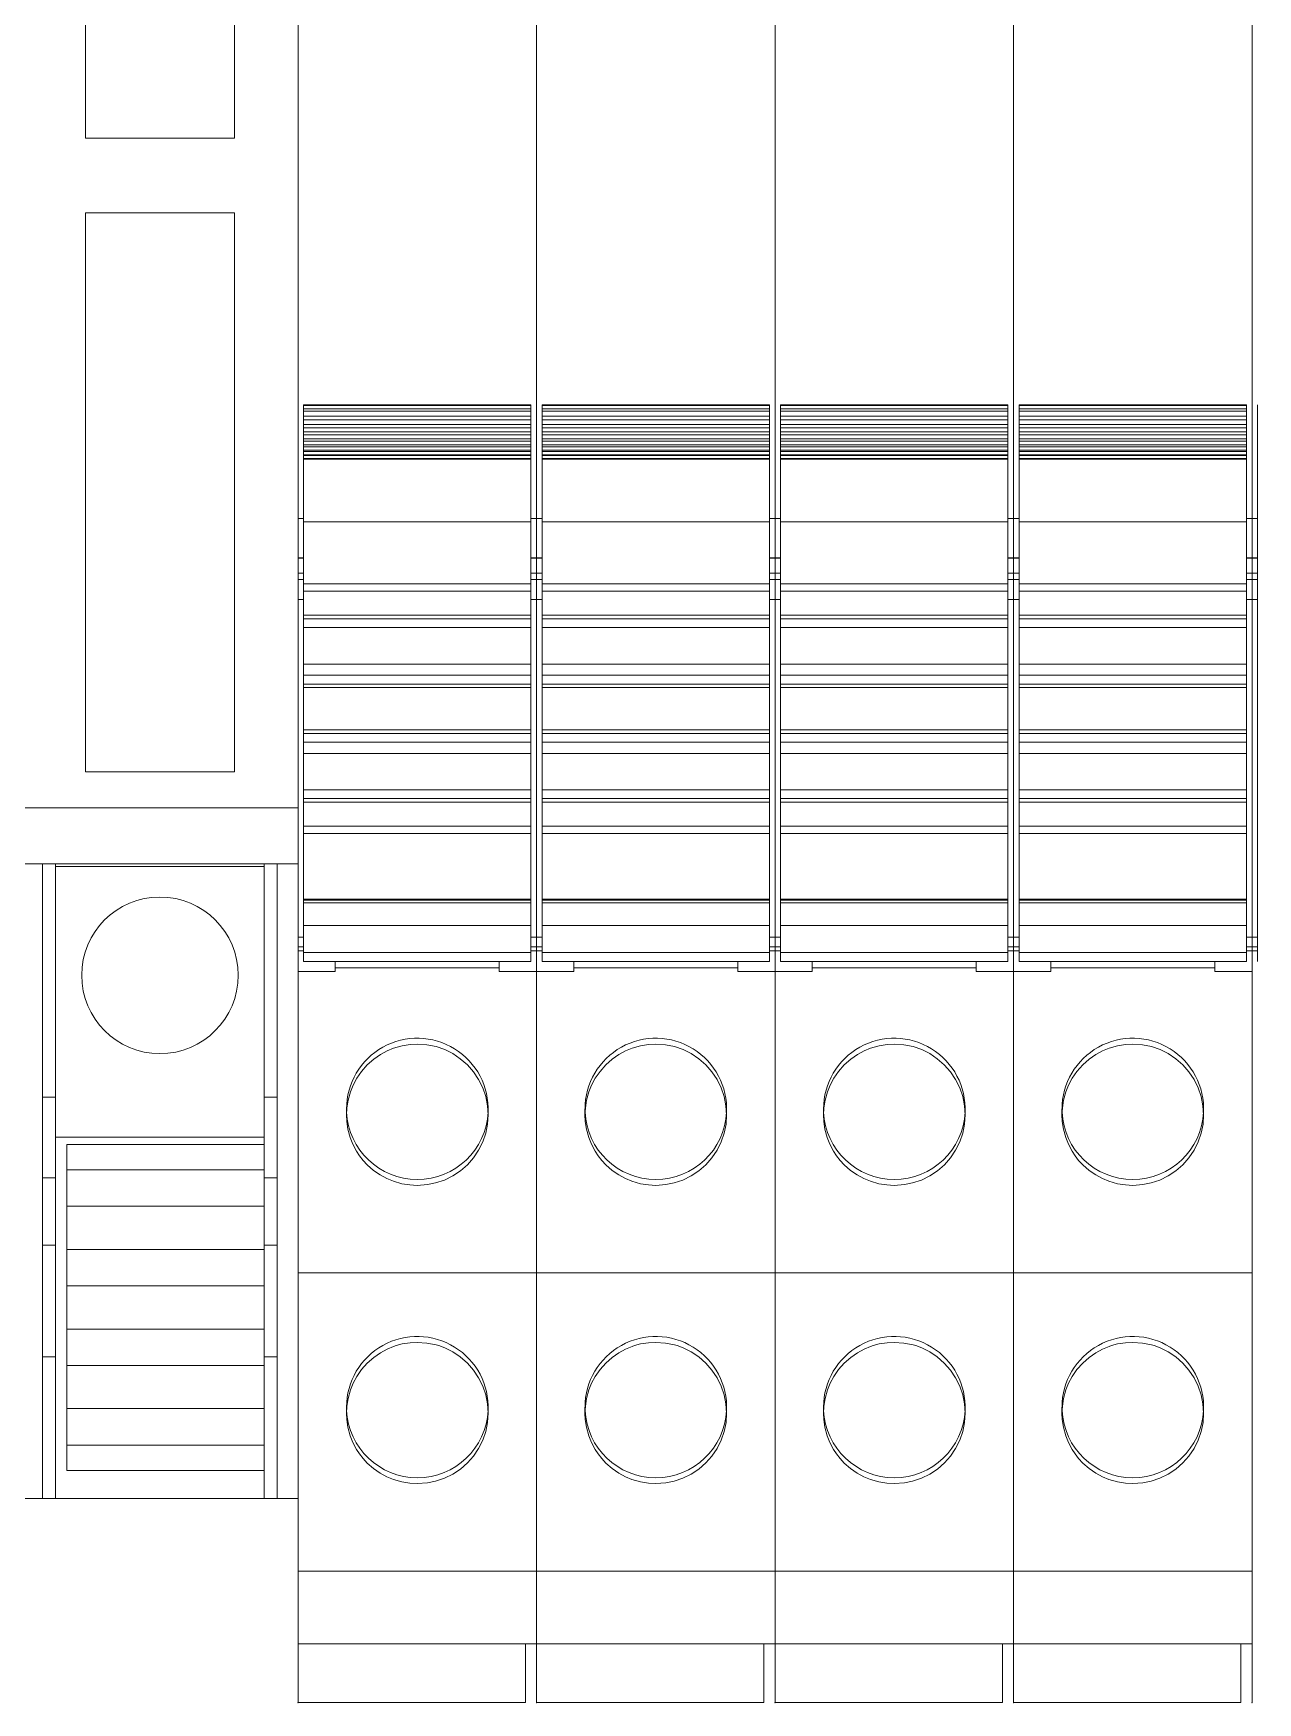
# Model space of a CAD drawing. Header units: millimetres. Extents: x 979 to 3414, y -1029 to 703.
# Drawn here: x 2308.31 to 2341.17, y 378 to 422.78 of the extents above; entities that cross this region are included whole.
import ezdxf

# ---------------------------------------------------------------- set-up
doc = ezdxf.new("R2010")
doc.units = ezdxf.units.MM
doc.layers.add('eProC - L2', color=41, linetype='Continuous', lineweight=20)

# ---------------------------------------------------------------- blocks, each defined once
blk = doc.blocks.new('eProC_Z_BPSN-SI-520')
at = {"layer": 'eProC - L2'}
for p, q in [((1.794, -42.11), (1.794, -21.11)), ((5.794, -42.11), (5.794, -21.11)), ((1.794, -42.11), (5.794, -42.11)), ((1.794, -59.11), (1.794, -44.11)), ((1.794, -44.11), (5.794, -44.11)), ((5.794, -59.11), (5.794, -44.11)), ((1.794, -59.11), (5.794, -59.11)), ((7.5, -60.072), (0, -60.072)), ((7.5, -61.577), (0, -61.577)), ((0.644, -78.601), (0.644, -61.577)), ((0.994, -78.601), (0.994, -61.577)), ((6.594, -61.647), (0.994, -61.647)), ((6.594, -78.601), (6.594, -61.577)), ((6.944, -78.601), (6.944, -61.577)), ((0.994, -67.83), (0.644, -67.83)), ((6.594, -67.83), (6.944, -67.83)), ((6.594, -68.91), (0.994, -68.91)), ((1.294, -77.853), (1.294, -69.103)), ((6.594, -69.103), (1.294, -69.103)), ((6.594, -69.783), (1.294, -69.783)), ((0.994, -70.001), (0.644, -70.001)), ((6.594, -70.001), (6.944, -70.001)), ((6.594, -70.757), (1.294, -70.757)), ((0.644, -71.801), (0.994, -71.801)), ((6.594, -71.919), (1.294, -71.919)), ((6.944, -71.801), (6.594, -71.801)), ((6.594, -72.893), (1.294, -72.893)), ((6.594, -74.054), (1.294, -74.054)), ((0.994, -74.801), (0.644, -74.801)), ((6.594, -75.029), (1.294, -75.029)), ((6.594, -74.801), (6.944, -74.801)), ((6.594, -76.19), (1.294, -76.19)), ((6.594, -77.165), (1.294, -77.165)), ((6.594, -77.853), (1.294, -77.853)), ((6.594, -78.601), (0.994, -78.601))]:
    blk.add_line(p, q, dxfattribs=at)
blk.add_lwpolyline([(0, 0), (7.5, 0), (7.5, -78.601), (0, -78.601)], close=True, dxfattribs=at)
blk.add_circle((3.794, -64.565), 2.1, dxfattribs=at)

msp = doc.modelspace()

# ---------------------------------------------------------------- linework, layer by layer
at = {"layer": 'eProC - L2'}
for p, q in [((2321.816, 467.552), (2321.816, 379.575)), ((2328.216, 467.552), (2328.216, 379.575)), ((2334.616, 467.552), (2334.616, 379.575)), ((2341.016, 467.552), (2341.016, 379.575)), ((2315.416, 387.575), (2315.416, 436.842)), ((2321.816, 387.575), (2321.816, 436.842)), ((2328.216, 387.575), (2328.216, 436.842)), ((2334.616, 387.575), (2334.616, 436.842)), ((2341.016, 387.575), (2341.016, 436.842)), ((2321.666, 412.813), (2315.566, 412.813)), ((2315.566, 397.879), (2315.566, 412.813)), ((2321.666, 412.801), (2315.566, 412.801)), ((2321.666, 412.708), (2315.566, 412.708)), ((2321.666, 412.643), (2315.566, 412.643)), ((2321.666, 412.513), (2315.566, 412.513)), ((2321.666, 412.413), (2315.566, 412.413)), ((2321.666, 412.813), (2321.666, 397.879)), ((2328.066, 412.813), (2321.966, 412.813)), ((2321.966, 397.879), (2321.966, 412.813)), ((2328.066, 412.801), (2321.966, 412.801)), ((2328.066, 412.708), (2321.966, 412.708)), ((2328.066, 412.643), (2321.966, 412.643)), ((2328.066, 412.513), (2321.966, 412.513)), ((2328.066, 412.413), (2321.966, 412.413)), ((2328.066, 412.813), (2328.066, 397.879)), ((2334.466, 412.813), (2328.366, 412.813)), ((2328.366, 397.879), (2328.366, 412.813)), ((2334.466, 412.801), (2328.366, 412.801)), ((2334.466, 412.708), (2328.366, 412.708)), ((2334.466, 412.643), (2328.366, 412.643)), ((2334.466, 412.513), (2328.366, 412.513)), ((2334.466, 412.413), (2328.366, 412.413)), ((2334.466, 412.813), (2334.466, 397.879)), ((2340.866, 412.813), (2334.766, 412.813)), ((2334.766, 397.879), (2334.766, 412.813)), ((2340.866, 412.801), (2334.766, 412.801)), ((2340.866, 412.708), (2334.766, 412.708)), ((2340.866, 412.643), (2334.766, 412.643)), ((2340.866, 412.513), (2334.766, 412.513)), ((2340.866, 412.413), (2334.766, 412.413)), ((2340.866, 412.813), (2340.866, 397.879)), ((2341.166, 397.879), (2341.166, 412.813)), ((2321.666, 412.292), (2315.566, 412.292)), ((2321.666, 412.203), (2315.566, 412.203)), ((2321.666, 412.089), (2315.566, 412.089)), ((2321.666, 412.012), (2315.566, 412.012)), ((2328.066, 412.292), (2321.966, 412.292)), ((2328.066, 412.203), (2321.966, 412.203)), ((2328.066, 412.089), (2321.966, 412.089)), ((2328.066, 412.012), (2321.966, 412.012)), ((2334.466, 412.292), (2328.366, 412.292)), ((2334.466, 412.203), (2328.366, 412.203)), ((2334.466, 412.089), (2328.366, 412.089)), ((2334.466, 412.012), (2328.366, 412.012)), ((2340.866, 412.292), (2334.766, 412.292)), ((2340.866, 412.203), (2334.766, 412.203)), ((2340.866, 412.089), (2334.766, 412.089)), ((2340.866, 412.012), (2334.766, 412.012)), ((2321.666, 411.906), (2315.566, 411.906)), ((2321.666, 411.841), (2315.566, 411.841)), ((2321.666, 411.742), (2315.566, 411.742)), ((2321.666, 411.691), (2315.566, 411.691)), ((2321.666, 411.599), (2315.566, 411.599)), ((2321.666, 411.561), (2315.566, 411.561)), ((2328.066, 411.906), (2321.966, 411.906)), ((2328.066, 411.841), (2321.966, 411.841)), ((2328.066, 411.742), (2321.966, 411.742)), ((2328.066, 411.691), (2321.966, 411.691)), ((2328.066, 411.599), (2321.966, 411.599)), ((2328.066, 411.561), (2321.966, 411.561)), ((2334.466, 411.906), (2328.366, 411.906)), ((2334.466, 411.841), (2328.366, 411.841)), ((2334.466, 411.742), (2328.366, 411.742)), ((2334.466, 411.691), (2328.366, 411.691)), ((2334.466, 411.599), (2328.366, 411.599)), ((2334.466, 411.561), (2328.366, 411.561)), ((2340.866, 411.906), (2334.766, 411.906)), ((2340.866, 411.841), (2334.766, 411.841)), ((2340.866, 411.742), (2334.766, 411.742)), ((2340.866, 411.691), (2334.766, 411.691)), ((2340.866, 411.599), (2334.766, 411.599)), ((2340.866, 411.561), (2334.766, 411.561)), ((2321.666, 411.476), (2315.566, 411.476)), ((2321.666, 411.453), (2315.566, 411.453)), ((2321.666, 411.375), (2315.566, 411.375)), ((2321.666, 411.358), (2315.566, 411.358)), ((2328.066, 411.476), (2321.966, 411.476)), ((2328.066, 411.453), (2321.966, 411.453)), ((2328.066, 411.375), (2321.966, 411.375)), ((2328.066, 411.358), (2321.966, 411.358)), ((2334.466, 411.476), (2328.366, 411.476)), ((2334.466, 411.453), (2328.366, 411.453)), ((2334.466, 411.375), (2328.366, 411.375)), ((2334.466, 411.358), (2328.366, 411.358)), ((2340.866, 411.476), (2334.766, 411.476)), ((2340.866, 411.453), (2334.766, 411.453)), ((2340.866, 411.375), (2334.766, 411.375)), ((2340.866, 411.358), (2334.766, 411.358)), ((2315.416, 409.763), (2315.566, 409.763)), ((2321.666, 409.763), (2321.816, 409.763)), ((2321.816, 409.763), (2321.966, 409.763)), ((2328.066, 409.763), (2328.216, 409.763)), ((2328.216, 409.763), (2328.366, 409.763)), ((2334.466, 409.763), (2334.616, 409.763)), ((2334.616, 409.763), (2334.766, 409.763)), ((2340.866, 409.763), (2341.016, 409.763)), ((2341.016, 409.763), (2341.166, 409.763)), ((2315.566, 409.677), (2321.666, 409.677)), ((2321.966, 409.677), (2328.066, 409.677)), ((2328.366, 409.677), (2334.466, 409.677)), ((2334.766, 409.677), (2340.866, 409.677)), ((2315.566, 408.707), (2315.416, 408.707)), ((2315.416, 408.704), (2315.566, 408.704)), ((2321.816, 408.707), (2321.666, 408.707)), ((2321.666, 408.704), (2321.816, 408.704)), ((2321.966, 408.707), (2321.816, 408.707)), ((2321.816, 408.704), (2321.966, 408.704)), ((2328.216, 408.707), (2328.066, 408.707)), ((2328.066, 408.704), (2328.216, 408.704)), ((2328.366, 408.707), (2328.216, 408.707)), ((2328.216, 408.704), (2328.366, 408.704)), ((2334.616, 408.707), (2334.466, 408.707)), ((2334.466, 408.704), (2334.616, 408.704)), ((2334.766, 408.707), (2334.616, 408.707)), ((2334.616, 408.704), (2334.766, 408.704)), ((2341.016, 408.707), (2340.866, 408.707)), ((2340.866, 408.704), (2341.016, 408.704)), ((2341.166, 408.707), (2341.016, 408.707)), ((2341.016, 408.704), (2341.166, 408.704)), ((2315.416, 408.304), (2315.566, 408.304)), ((2315.416, 408.126), (2315.566, 408.126)), ((2321.666, 408.013), (2315.566, 408.013)), ((2321.666, 408.304), (2321.816, 408.304)), ((2321.666, 408.126), (2321.816, 408.126)), ((2321.816, 408.304), (2321.966, 408.304)), ((2321.816, 408.126), (2321.966, 408.126)), ((2328.066, 408.013), (2321.966, 408.013)), ((2328.066, 408.304), (2328.216, 408.304)), ((2328.066, 408.126), (2328.216, 408.126)), ((2328.216, 408.304), (2328.366, 408.304)), ((2328.216, 408.126), (2328.366, 408.126)), ((2334.466, 408.013), (2328.366, 408.013)), ((2334.466, 408.304), (2334.616, 408.304)), ((2334.466, 408.126), (2334.616, 408.126)), ((2334.616, 408.304), (2334.766, 408.304)), ((2334.616, 408.126), (2334.766, 408.126)), ((2340.866, 408.013), (2334.766, 408.013)), ((2340.866, 408.304), (2341.016, 408.304)), ((2340.866, 408.126), (2341.016, 408.126)), ((2341.016, 408.304), (2341.166, 408.304)), ((2341.016, 408.126), (2341.166, 408.126)), ((2315.416, 407.594), (2315.566, 407.594)), ((2315.566, 407.813), (2321.666, 407.813)), ((2321.666, 407.594), (2321.816, 407.594)), ((2321.816, 407.594), (2321.966, 407.594)), ((2321.966, 407.813), (2328.066, 407.813)), ((2328.066, 407.594), (2328.216, 407.594)), ((2328.216, 407.594), (2328.366, 407.594)), ((2328.366, 407.813), (2334.466, 407.813)), ((2334.466, 407.594), (2334.616, 407.594)), ((2334.616, 407.594), (2334.766, 407.594)), ((2334.766, 407.813), (2340.866, 407.813)), ((2340.866, 407.594), (2341.016, 407.594)), ((2341.016, 407.594), (2341.166, 407.594)), ((2315.566, 407.171), (2321.666, 407.171)), ((2315.566, 407.076), (2321.666, 407.076)), ((2321.966, 407.171), (2328.066, 407.171)), ((2321.966, 407.076), (2328.066, 407.076)), ((2328.366, 407.171), (2334.466, 407.171)), ((2328.366, 407.076), (2334.466, 407.076)), ((2334.766, 407.171), (2340.866, 407.171)), ((2334.766, 407.076), (2340.866, 407.076)), ((2321.666, 406.838), (2315.566, 406.838)), ((2328.066, 406.838), (2321.966, 406.838)), ((2334.466, 406.838), (2328.366, 406.838)), ((2340.866, 406.838), (2334.766, 406.838)), ((2321.666, 405.863), (2315.566, 405.863)), ((2328.066, 405.863), (2321.966, 405.863)), ((2334.466, 405.863), (2328.366, 405.863)), ((2340.866, 405.863), (2334.766, 405.863)), ((2315.566, 405.563), (2321.666, 405.563)), ((2321.666, 405.326), (2315.566, 405.326)), ((2321.966, 405.563), (2328.066, 405.563)), ((2328.066, 405.326), (2321.966, 405.326)), ((2328.366, 405.563), (2334.466, 405.563)), ((2334.466, 405.326), (2328.366, 405.326)), ((2334.766, 405.563), (2340.866, 405.563)), ((2340.866, 405.326), (2334.766, 405.326)), ((2315.566, 405.231), (2321.666, 405.231)), ((2321.966, 405.231), (2328.066, 405.231)), ((2328.366, 405.231), (2334.466, 405.231)), ((2334.766, 405.231), (2340.866, 405.231)), ((2321.666, 404.096), (2315.566, 404.096)), ((2315.566, 404.001), (2321.666, 404.001)), ((2328.066, 404.096), (2321.966, 404.096)), ((2321.966, 404.001), (2328.066, 404.001)), ((2334.466, 404.096), (2328.366, 404.096)), ((2328.366, 404.001), (2334.466, 404.001)), ((2340.866, 404.096), (2334.766, 404.096)), ((2334.766, 404.001), (2340.866, 404.001)), ((2321.666, 403.763), (2315.566, 403.763)), ((2321.666, 403.463), (2315.566, 403.463)), ((2328.066, 403.763), (2321.966, 403.763)), ((2328.066, 403.463), (2321.966, 403.463)), ((2334.466, 403.763), (2328.366, 403.763)), ((2334.466, 403.463), (2328.366, 403.463)), ((2340.866, 403.763), (2334.766, 403.763)), ((2340.866, 403.463), (2334.766, 403.463)), ((2315.566, 402.488), (2321.666, 402.488)), ((2321.666, 402.251), (2315.566, 402.251)), ((2315.566, 402.156), (2321.666, 402.156)), ((2321.966, 402.488), (2328.066, 402.488)), ((2328.066, 402.251), (2321.966, 402.251)), ((2321.966, 402.156), (2328.066, 402.156)), ((2328.366, 402.488), (2334.466, 402.488)), ((2334.466, 402.251), (2328.366, 402.251)), ((2328.366, 402.156), (2334.466, 402.156)), ((2334.766, 402.488), (2340.866, 402.488)), ((2340.866, 402.251), (2334.766, 402.251)), ((2334.766, 402.156), (2340.866, 402.156)), ((2321.666, 401.513), (2315.566, 401.513)), ((2315.566, 401.313), (2321.666, 401.313)), ((2328.066, 401.513), (2321.966, 401.513)), ((2321.966, 401.313), (2328.066, 401.313)), ((2334.466, 401.513), (2328.366, 401.513)), ((2328.366, 401.313), (2334.466, 401.313)), ((2340.866, 401.513), (2334.766, 401.513)), ((2334.766, 401.313), (2340.866, 401.313)), ((2321.666, 399.552), (2315.566, 399.552)), ((2321.666, 399.525), (2315.566, 399.525)), ((2321.666, 399.455), (2315.566, 399.455)), ((2328.066, 399.552), (2321.966, 399.552)), ((2328.066, 399.525), (2321.966, 399.525)), ((2328.066, 399.455), (2321.966, 399.455)), ((2334.466, 399.552), (2328.366, 399.552)), ((2334.466, 399.525), (2328.366, 399.525)), ((2334.466, 399.455), (2328.366, 399.455)), ((2340.866, 399.552), (2334.766, 399.552)), ((2340.866, 399.525), (2334.766, 399.525)), ((2340.866, 399.455), (2334.766, 399.455)), ((2315.416, 398.538), (2315.566, 398.538)), ((2321.666, 398.85), (2315.566, 398.85)), ((2321.816, 398.538), (2321.666, 398.538)), ((2321.816, 398.538), (2321.966, 398.538)), ((2328.066, 398.85), (2321.966, 398.85)), ((2328.216, 398.538), (2328.066, 398.538)), ((2328.216, 398.538), (2328.366, 398.538)), ((2334.466, 398.85), (2328.366, 398.85)), ((2334.616, 398.538), (2334.466, 398.538)), ((2334.616, 398.538), (2334.766, 398.538)), ((2340.866, 398.85), (2334.766, 398.85)), ((2341.016, 398.538), (2340.866, 398.538)), ((2341.016, 398.538), (2341.166, 398.538)), ((2315.416, 398.273), (2315.566, 398.273)), ((2315.416, 398.173), (2315.566, 398.173)), ((2321.666, 398.123), (2315.566, 398.123)), ((2321.816, 398.273), (2321.666, 398.273)), ((2321.816, 398.173), (2321.666, 398.173)), ((2321.816, 398.273), (2321.966, 398.273)), ((2321.816, 398.173), (2321.966, 398.173)), ((2328.066, 398.123), (2321.966, 398.123)), ((2328.216, 398.273), (2328.066, 398.273)), ((2328.216, 398.173), (2328.066, 398.173)), ((2328.216, 398.273), (2328.366, 398.273)), ((2328.216, 398.173), (2328.366, 398.173)), ((2334.466, 398.123), (2328.366, 398.123)), ((2334.616, 398.273), (2334.466, 398.273)), ((2334.616, 398.173), (2334.466, 398.173)), ((2334.616, 398.273), (2334.766, 398.273)), ((2334.616, 398.173), (2334.766, 398.173)), ((2340.866, 398.123), (2334.766, 398.123)), ((2341.016, 398.273), (2340.866, 398.273)), ((2341.016, 398.173), (2340.866, 398.173)), ((2341.016, 398.273), (2341.166, 398.273)), ((2341.016, 398.173), (2341.166, 398.173)), ((2315.566, 397.879), (2321.666, 397.879)), ((2316.416, 397.614), (2316.416, 397.879)), ((2320.816, 397.714), (2316.416, 397.714)), ((2320.816, 397.614), (2320.816, 397.879)), ((2321.966, 397.879), (2328.066, 397.879)), ((2322.816, 397.614), (2322.816, 397.879)), ((2327.216, 397.714), (2322.816, 397.714)), ((2327.216, 397.614), (2327.216, 397.879)), ((2328.366, 397.879), (2334.466, 397.879)), ((2329.216, 397.614), (2329.216, 397.879)), ((2333.616, 397.714), (2329.216, 397.714)), ((2333.616, 397.614), (2333.616, 397.879)), ((2334.766, 397.879), (2340.866, 397.879)), ((2335.616, 397.614), (2335.616, 397.879)), ((2340.016, 397.714), (2335.616, 397.714)), ((2340.016, 397.614), (2340.016, 397.879)), ((2315.416, 397.614), (2316.416, 397.614)), ((2321.816, 397.614), (2320.816, 397.614)), ((2321.816, 397.614), (2322.816, 397.614)), ((2328.216, 397.614), (2327.216, 397.614)), ((2328.216, 397.614), (2329.216, 397.614)), ((2334.616, 397.614), (2333.616, 397.614)), ((2334.616, 397.614), (2335.616, 397.614)), ((2341.016, 397.614), (2340.016, 397.614)), ((2316.716, 393.929), (2316.716, 393.767)), ((2320.517, 393.767), (2320.517, 393.929)), ((2323.116, 393.929), (2323.116, 393.767)), ((2326.917, 393.767), (2326.917, 393.929)), ((2329.516, 393.929), (2329.516, 393.767)), ((2333.317, 393.767), (2333.317, 393.929)), ((2335.916, 393.929), (2335.916, 393.767)), ((2339.717, 393.767), (2339.717, 393.929)), ((2321.816, 389.527), (2315.416, 389.527)), ((2328.216, 389.527), (2321.816, 389.527)), ((2334.616, 389.527), (2328.216, 389.527)), ((2341.016, 389.527), (2334.616, 389.527)), ((2315.416, 387.594), (2315.416, 387.575)), ((2315.416, 387.575), (2315.416, 379.575)), ((2321.816, 387.594), (2321.816, 387.575)), ((2321.816, 387.575), (2321.816, 379.575)), ((2328.216, 387.594), (2328.216, 387.575)), ((2328.216, 387.575), (2328.216, 379.575)), ((2334.616, 387.594), (2334.616, 387.575)), ((2334.616, 387.575), (2334.616, 379.575)), ((2341.016, 387.594), (2341.016, 387.575)), ((2341.016, 387.575), (2341.016, 379.575)), ((2316.716, 385.929), (2316.716, 385.767)), ((2320.517, 385.767), (2320.517, 385.929)), ((2323.116, 385.929), (2323.116, 385.767)), ((2326.917, 385.767), (2326.917, 385.929)), ((2329.516, 385.929), (2329.516, 385.767)), ((2333.317, 385.767), (2333.317, 385.929)), ((2335.916, 385.929), (2335.916, 385.767)), ((2339.717, 385.767), (2339.717, 385.929)), ((2315.416, 384.118), (2315.416, 384.121)), ((2315.416, 383.763), (2315.416, 379.863)), ((2321.816, 384.118), (2321.816, 384.121)), ((2321.816, 383.763), (2321.816, 379.863)), ((2328.216, 384.118), (2328.216, 384.121)), ((2328.216, 383.763), (2328.216, 379.863)), ((2334.616, 384.118), (2334.616, 384.121)), ((2334.616, 383.763), (2334.616, 379.863)), ((2341.016, 384.118), (2341.016, 384.121)), ((2341.016, 383.763), (2341.016, 379.863)), ((2321.816, 381.527), (2315.416, 381.527)), ((2328.216, 381.527), (2321.816, 381.527)), ((2334.616, 381.527), (2328.216, 381.527)), ((2341.016, 381.527), (2334.616, 381.527)), ((2321.816, 379.581), (2315.416, 379.581)), ((2321.816, 379.576), (2315.416, 379.576)), ((2315.416, 379.575), (2321.816, 379.575)), ((2315.416, 379.571), (2315.416, 378.001)), ((2321.516, 378.001), (2321.516, 379.575)), ((2328.216, 379.581), (2321.816, 379.581)), ((2328.216, 379.576), (2321.816, 379.576)), ((2321.816, 379.575), (2328.216, 379.575)), ((2321.816, 379.571), (2321.816, 378.001)), ((2327.916, 378.001), (2327.916, 379.575)), ((2334.616, 379.581), (2328.216, 379.581)), ((2334.616, 379.576), (2328.216, 379.576)), ((2328.216, 379.575), (2334.616, 379.575)), ((2328.216, 379.571), (2328.216, 378.001)), ((2334.316, 378.001), (2334.316, 379.575)), ((2341.016, 379.581), (2334.616, 379.581)), ((2341.016, 379.576), (2334.616, 379.576)), ((2334.616, 379.575), (2341.016, 379.575)), ((2334.616, 379.571), (2334.616, 378.001)), ((2340.716, 378.001), (2340.716, 379.575)), ((2341.016, 379.571), (2341.016, 378.001)), ((2315.416, 378.003), (2321.516, 378.003)), ((2315.416, 378.001), (2321.516, 378.001)), ((2321.816, 378.003), (2327.916, 378.003)), ((2321.816, 378.001), (2327.916, 378.001)), ((2328.216, 378.003), (2334.316, 378.003)), ((2328.216, 378.001), (2334.316, 378.001)), ((2334.616, 378.003), (2340.716, 378.003)), ((2334.616, 378.001), (2340.716, 378.001))]:
    msp.add_line(p, q, dxfattribs=at)
for points in [[(2318.617, 395.666), (2318.423, 395.656), (2318.21, 395.622), (2317.982, 395.557), (2317.804, 395.483), (2317.625, 395.386), (2317.447, 395.263), (2317.275, 395.111), (2317.119, 394.934), (2316.992, 394.751), (2316.894, 394.568), (2316.821, 394.389), (2316.758, 394.162), (2316.726, 393.954), (2316.716, 393.77), (2316.716, 393.767)], [(2318.617, 395.666), (2318.876, 395.646), (2319.121, 395.598), (2319.352, 395.519), (2319.569, 395.412), (2319.771, 395.275), (2319.959, 395.109), (2320.124, 394.922), (2320.261, 394.716), (2320.372, 394.493), (2320.452, 394.257), (2320.5, 394.015), (2320.517, 393.767), (2320.517, 393.767)], [(2325.017, 395.666), (2324.823, 395.656), (2324.61, 395.622), (2324.382, 395.557), (2324.204, 395.483), (2324.025, 395.386), (2323.847, 395.263), (2323.675, 395.111), (2323.519, 394.934), (2323.392, 394.751), (2323.294, 394.568), (2323.221, 394.389), (2323.158, 394.162), (2323.126, 393.954), (2323.116, 393.77), (2323.116, 393.767)], [(2325.017, 395.666), (2325.276, 395.646), (2325.521, 395.598), (2325.752, 395.519), (2325.969, 395.412), (2326.171, 395.275), (2326.359, 395.109), (2326.524, 394.922), (2326.661, 394.716), (2326.772, 394.493), (2326.852, 394.257), (2326.9, 394.015), (2326.917, 393.767), (2326.917, 393.767)], [(2331.417, 395.666), (2331.223, 395.656), (2331.01, 395.622), (2330.782, 395.557), (2330.604, 395.483), (2330.425, 395.386), (2330.247, 395.263), (2330.075, 395.111), (2329.919, 394.934), (2329.792, 394.751), (2329.694, 394.568), (2329.621, 394.389), (2329.558, 394.162), (2329.526, 393.954), (2329.516, 393.77), (2329.516, 393.767)], [(2331.417, 395.666), (2331.676, 395.646), (2331.921, 395.598), (2332.152, 395.519), (2332.369, 395.412), (2332.571, 395.275), (2332.759, 395.109), (2332.924, 394.922), (2333.061, 394.716), (2333.172, 394.493), (2333.252, 394.257), (2333.3, 394.015), (2333.317, 393.767), (2333.317, 393.767)], [(2337.817, 395.666), (2337.623, 395.656), (2337.41, 395.622), (2337.182, 395.557), (2337.004, 395.483), (2336.825, 395.386), (2336.647, 395.263), (2336.475, 395.111), (2336.319, 394.934), (2336.192, 394.751), (2336.094, 394.568), (2336.021, 394.389), (2335.958, 394.162), (2335.926, 393.954), (2335.916, 393.77), (2335.916, 393.767)], [(2337.817, 395.666), (2338.076, 395.646), (2338.321, 395.598), (2338.552, 395.519), (2338.769, 395.412), (2338.971, 395.275), (2339.159, 395.109), (2339.324, 394.922), (2339.461, 394.716), (2339.572, 394.493), (2339.652, 394.257), (2339.7, 394.015), (2339.717, 393.767), (2339.717, 393.767)], [(2316.716, 393.767), (2316.725, 393.592), (2316.755, 393.388), (2316.816, 393.162), (2316.888, 392.981), (2316.986, 392.795), (2317.068, 392.671), (2317.164, 392.548), (2317.275, 392.428), (2317.444, 392.279), (2317.621, 392.157), (2317.8, 392.06), (2317.977, 391.987), (2318.205, 391.922), (2318.42, 391.887), (2318.617, 391.877)], [(2320.517, 393.767), (2320.501, 393.519), (2320.452, 393.278), (2320.372, 393.043), (2320.262, 392.82), (2320.124, 392.616), (2319.96, 392.43), (2319.772, 392.266), (2319.566, 392.13), (2319.344, 392.021), (2319.109, 391.941), (2318.887, 391.898), (2318.617, 391.877)], [(2323.116, 393.767), (2323.125, 393.592), (2323.155, 393.388), (2323.216, 393.162), (2323.288, 392.981), (2323.386, 392.795), (2323.468, 392.671), (2323.564, 392.548), (2323.675, 392.428), (2323.844, 392.279), (2324.021, 392.157), (2324.2, 392.06), (2324.377, 391.987), (2324.605, 391.922), (2324.82, 391.887), (2325.017, 391.877)], [(2326.917, 393.767), (2326.901, 393.519), (2326.852, 393.278), (2326.772, 393.043), (2326.662, 392.82), (2326.524, 392.616), (2326.36, 392.43), (2326.172, 392.266), (2325.966, 392.13), (2325.744, 392.021), (2325.509, 391.941), (2325.287, 391.898), (2325.017, 391.877)], [(2329.516, 393.767), (2329.525, 393.592), (2329.555, 393.388), (2329.616, 393.162), (2329.688, 392.981), (2329.786, 392.795), (2329.868, 392.671), (2329.964, 392.548), (2330.075, 392.428), (2330.244, 392.279), (2330.421, 392.157), (2330.6, 392.06), (2330.777, 391.987), (2331.005, 391.922), (2331.22, 391.887), (2331.417, 391.877)], [(2333.317, 393.767), (2333.301, 393.519), (2333.252, 393.278), (2333.172, 393.043), (2333.062, 392.82), (2332.924, 392.616), (2332.76, 392.43), (2332.572, 392.266), (2332.366, 392.13), (2332.144, 392.021), (2331.909, 391.941), (2331.687, 391.898), (2331.417, 391.877)], [(2335.916, 393.767), (2335.925, 393.592), (2335.955, 393.388), (2336.016, 393.162), (2336.088, 392.981), (2336.186, 392.795), (2336.268, 392.671), (2336.364, 392.548), (2336.475, 392.428), (2336.644, 392.279), (2336.821, 392.157), (2337, 392.06), (2337.177, 391.987), (2337.405, 391.922), (2337.62, 391.887), (2337.817, 391.877)], [(2339.717, 393.767), (2339.701, 393.519), (2339.652, 393.278), (2339.572, 393.043), (2339.462, 392.82), (2339.324, 392.616), (2339.16, 392.43), (2338.972, 392.266), (2338.766, 392.13), (2338.544, 392.021), (2338.309, 391.941), (2338.087, 391.898), (2337.817, 391.877)], [(2318.046, 387.578), (2317.982, 387.557), (2317.804, 387.483), (2317.625, 387.386), (2317.447, 387.263), (2317.275, 387.111), (2317.119, 386.934), (2316.992, 386.751), (2316.894, 386.568), (2316.821, 386.389), (2316.758, 386.162), (2316.726, 385.954), (2316.716, 385.77), (2316.716, 385.767)], [(2318.617, 387.666), (2318.423, 387.656), (2318.21, 387.622), (2318.046, 387.578)], [(2318.617, 387.666), (2318.876, 387.646), (2319.121, 387.598), (2319.191, 387.578)], [(2319.191, 387.578), (2319.352, 387.519), (2319.569, 387.412), (2319.771, 387.275), (2319.959, 387.109), (2320.124, 386.922), (2320.261, 386.716), (2320.372, 386.493), (2320.452, 386.257), (2320.5, 386.015), (2320.517, 385.767), (2320.517, 385.767)], [(2324.446, 387.578), (2324.382, 387.557), (2324.204, 387.483), (2324.025, 387.386), (2323.847, 387.263), (2323.675, 387.111), (2323.519, 386.934), (2323.392, 386.751), (2323.294, 386.568), (2323.221, 386.389), (2323.158, 386.162), (2323.126, 385.954), (2323.116, 385.77), (2323.116, 385.767)], [(2325.017, 387.666), (2324.823, 387.656), (2324.61, 387.622), (2324.446, 387.578)], [(2325.017, 387.666), (2325.276, 387.646), (2325.521, 387.598), (2325.591, 387.578)], [(2325.591, 387.578), (2325.752, 387.519), (2325.969, 387.412), (2326.171, 387.275), (2326.359, 387.109), (2326.524, 386.922), (2326.661, 386.716), (2326.772, 386.493), (2326.852, 386.257), (2326.9, 386.015), (2326.917, 385.767), (2326.917, 385.767)], [(2330.846, 387.578), (2330.782, 387.557), (2330.604, 387.483), (2330.425, 387.386), (2330.247, 387.263), (2330.075, 387.111), (2329.919, 386.934), (2329.792, 386.751), (2329.694, 386.568), (2329.621, 386.389), (2329.558, 386.162), (2329.526, 385.954), (2329.516, 385.77), (2329.516, 385.767)], [(2331.417, 387.666), (2331.223, 387.656), (2331.01, 387.622), (2330.846, 387.578)], [(2331.417, 387.666), (2331.676, 387.646), (2331.921, 387.598), (2331.991, 387.578)], [(2331.991, 387.578), (2332.152, 387.519), (2332.369, 387.412), (2332.571, 387.275), (2332.759, 387.109), (2332.924, 386.922), (2333.061, 386.716), (2333.172, 386.493), (2333.252, 386.257), (2333.3, 386.015), (2333.317, 385.767), (2333.317, 385.767)], [(2337.246, 387.578), (2337.182, 387.557), (2337.004, 387.483), (2336.825, 387.386), (2336.647, 387.263), (2336.475, 387.111), (2336.319, 386.934), (2336.192, 386.751), (2336.094, 386.568), (2336.021, 386.389), (2335.958, 386.162), (2335.926, 385.954), (2335.916, 385.77), (2335.916, 385.767)], [(2337.817, 387.666), (2337.623, 387.656), (2337.41, 387.622), (2337.246, 387.578)], [(2337.817, 387.666), (2338.076, 387.646), (2338.321, 387.598), (2338.391, 387.578)], [(2338.391, 387.578), (2338.552, 387.519), (2338.769, 387.412), (2338.971, 387.275), (2339.159, 387.109), (2339.324, 386.922), (2339.461, 386.716), (2339.572, 386.493), (2339.652, 386.257), (2339.7, 386.015), (2339.717, 385.767), (2339.717, 385.767)], [(2316.716, 385.767), (2316.725, 385.592), (2316.755, 385.388), (2316.816, 385.162), (2316.888, 384.981), (2316.986, 384.795), (2317.068, 384.671), (2317.164, 384.548), (2317.275, 384.428), (2317.444, 384.279), (2317.621, 384.157), (2317.8, 384.06), (2317.977, 383.987), (2318.205, 383.922), (2318.42, 383.887), (2318.617, 383.877)], [(2320.517, 385.767), (2320.501, 385.519), (2320.452, 385.278), (2320.372, 385.043), (2320.262, 384.82), (2320.124, 384.616), (2319.96, 384.43), (2319.772, 384.266), (2319.566, 384.13), (2319.344, 384.021), (2319.109, 383.941), (2318.887, 383.898), (2318.617, 383.877)], [(2323.116, 385.767), (2323.125, 385.592), (2323.155, 385.388), (2323.216, 385.162), (2323.288, 384.981), (2323.386, 384.795), (2323.468, 384.671), (2323.564, 384.548), (2323.675, 384.428), (2323.844, 384.279), (2324.021, 384.157), (2324.2, 384.06), (2324.377, 383.987), (2324.605, 383.922), (2324.82, 383.887), (2325.017, 383.877)], [(2326.917, 385.767), (2326.901, 385.519), (2326.852, 385.278), (2326.772, 385.043), (2326.662, 384.82), (2326.524, 384.616), (2326.36, 384.43), (2326.172, 384.266), (2325.966, 384.13), (2325.744, 384.021), (2325.509, 383.941), (2325.287, 383.898), (2325.017, 383.877)], [(2329.516, 385.767), (2329.525, 385.592), (2329.555, 385.388), (2329.616, 385.162), (2329.688, 384.981), (2329.786, 384.795), (2329.868, 384.671), (2329.964, 384.548), (2330.075, 384.428), (2330.244, 384.279), (2330.421, 384.157), (2330.6, 384.06), (2330.777, 383.987), (2331.005, 383.922), (2331.22, 383.887), (2331.417, 383.877)], [(2333.317, 385.767), (2333.301, 385.519), (2333.252, 385.278), (2333.172, 385.043), (2333.062, 384.82), (2332.924, 384.616), (2332.76, 384.43), (2332.572, 384.266), (2332.366, 384.13), (2332.144, 384.021), (2331.909, 383.941), (2331.687, 383.898), (2331.417, 383.877)], [(2335.916, 385.767), (2335.925, 385.592), (2335.955, 385.388), (2336.016, 385.162), (2336.088, 384.981), (2336.186, 384.795), (2336.268, 384.671), (2336.364, 384.548), (2336.475, 384.428), (2336.644, 384.279), (2336.821, 384.157), (2337, 384.06), (2337.177, 383.987), (2337.405, 383.922), (2337.62, 383.887), (2337.817, 383.877)], [(2339.717, 385.767), (2339.701, 385.519), (2339.652, 385.278), (2339.572, 385.043), (2339.462, 384.82), (2339.324, 384.616), (2339.16, 384.43), (2338.972, 384.266), (2338.766, 384.13), (2338.544, 384.021), (2338.309, 383.941), (2338.087, 383.898), (2337.817, 383.877)]]:
    msp.add_lwpolyline(points, dxfattribs=at)
for centre, start_param, end_param in [((2318.617, 393.929), 6.235558, 9.424778), ((2325.017, 393.929), 6.235558, 9.424778), ((2331.417, 393.929), 6.235558, 9.424778), ((2337.817, 393.929), 6.235558, 9.424778), ((2318.617, 393.929), 3.141593, 3.187944), ((2318.617, 393.929), 3.187944, 6.235558), ((2325.017, 393.929), 3.141593, 3.187944), ((2325.017, 393.929), 3.187944, 6.235558), ((2331.417, 393.929), 3.141593, 3.187944), ((2331.417, 393.929), 3.187944, 6.235558), ((2337.817, 393.929), 3.141593, 3.187944), ((2337.817, 393.929), 3.187944, 6.235558), ((2318.617, 385.929), 6.235558, 9.424778), ((2325.017, 385.929), 6.235558, 9.424778), ((2331.417, 385.929), 6.235558, 9.424778), ((2337.817, 385.929), 6.235558, 9.424778), ((2318.617, 385.929), 3.141593, 3.187944), ((2318.617, 385.929), 3.187944, 6.235558), ((2325.017, 385.929), 3.141593, 3.187944), ((2325.017, 385.929), 3.187944, 6.235558), ((2331.417, 385.929), 3.141593, 3.187944), ((2331.417, 385.929), 3.187944, 6.235558), ((2337.817, 385.929), 3.141593, 3.187944), ((2337.817, 385.929), 3.187944, 6.235558)]:
    msp.add_ellipse(centre, major_axis=(1.9, 0), ratio=0.997065, start_param=start_param, end_param=end_param, dxfattribs=at)
for p in [(2315.416, 378.003), (2321.816, 378.003), (2328.216, 378.003), (2334.616, 378.003), (2341.016, 378.003)]:
    msp.add_point(p, dxfattribs=at)

# ---------------------------------------------------------------- block references
msp.add_blockref('eProC_Z_BPSN-SI-520', (2307.916, 462.077))

doc.saveas('drawing.dxf')
